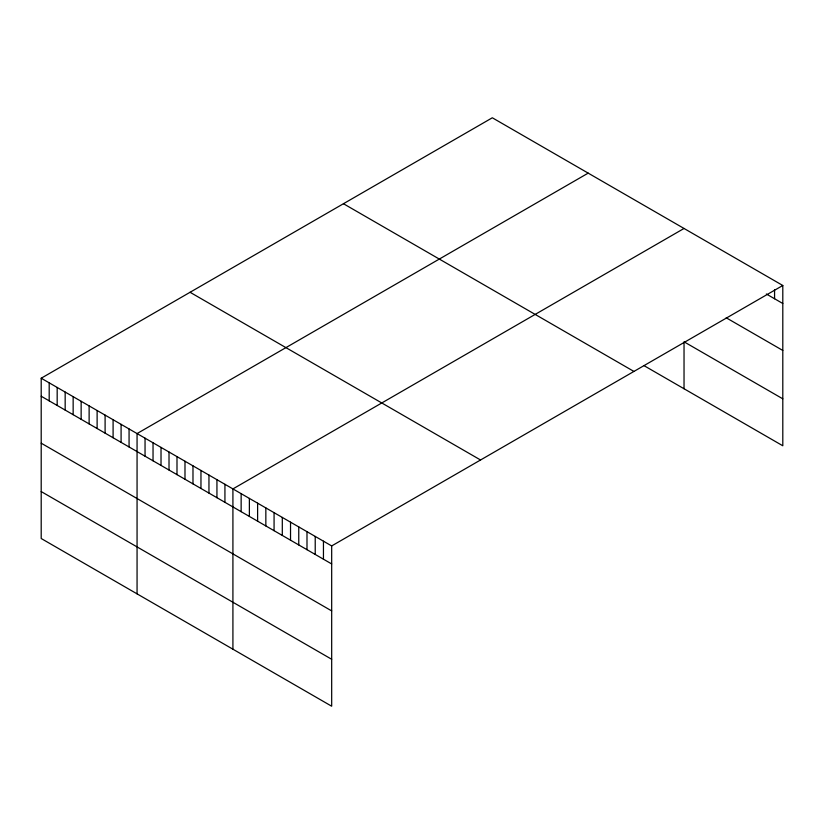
<?xml version="1.0" encoding="UTF-8"?>
<svg xmlns="http://www.w3.org/2000/svg" width="824" height="824" viewBox="0 0 824 824"><rect width="100%" height="100%" fill="white"/><g stroke="black" fill="none" stroke-linecap="round" stroke-linejoin="round"><path stroke-width="1.24" d="M41.2 378.226L331.681 545.931L331.681 706.22L41.2 538.515L41.2 378.226L492.319 117.781L782.8 285.485L782.8 445.774L644.1 365.691M588.181 173.122L137.062 433.568L137.062 593.857M684.033 228.464L232.914 488.92L232.914 649.199M331.681 545.931L782.8 285.485M766.341 293.993L782.8 303.5M726.212 317.786L782.8 350.447M782.8 398.826L684.033 341.806L684.033 388.753M343.454 203.724L633.934 371.439M190.066 292.283L480.547 459.988M41.2 396.241L331.681 563.946M41.2 443.188L331.681 610.903M41.2 491.567L331.681 659.272M774.57 289.739L774.57 298.752M323.451 541.183L323.451 559.197M315.221 536.434L315.221 554.449M306.992 531.676L306.992 549.69M298.762 526.927L298.762 544.942M290.532 522.179L290.532 540.194M282.302 517.431L282.302 535.435M274.073 512.672L274.073 530.687M265.843 507.924L265.843 525.939M257.613 503.176L257.613 521.18M249.373 498.417L249.373 516.432M241.144 493.669L241.144 511.683M224.931 484.306L224.931 502.321M216.939 479.692L216.939 497.706M208.956 475.077L208.956 493.092M200.963 470.463L200.963 488.478M192.981 465.859L192.981 483.873M184.988 461.244L184.988 479.259M176.995 456.63L176.995 474.645M169.013 452.016L169.013 470.03M161.02 447.411L161.02 465.426M153.037 442.797L153.037 460.812M145.045 438.183L145.045 456.197M129.069 428.964L129.069 446.969M121.087 424.35L121.087 442.364M113.094 419.735L113.094 437.75M105.101 415.121L105.101 433.136M97.119 410.517L97.119 428.521M89.126 405.902L89.126 423.917M81.143 401.288L81.143 419.303M73.151 396.674L73.151 414.688M65.168 392.059L65.168 410.074M57.175 387.455L57.175 405.47M49.193 382.841L49.193 400.855"/></g></svg>
